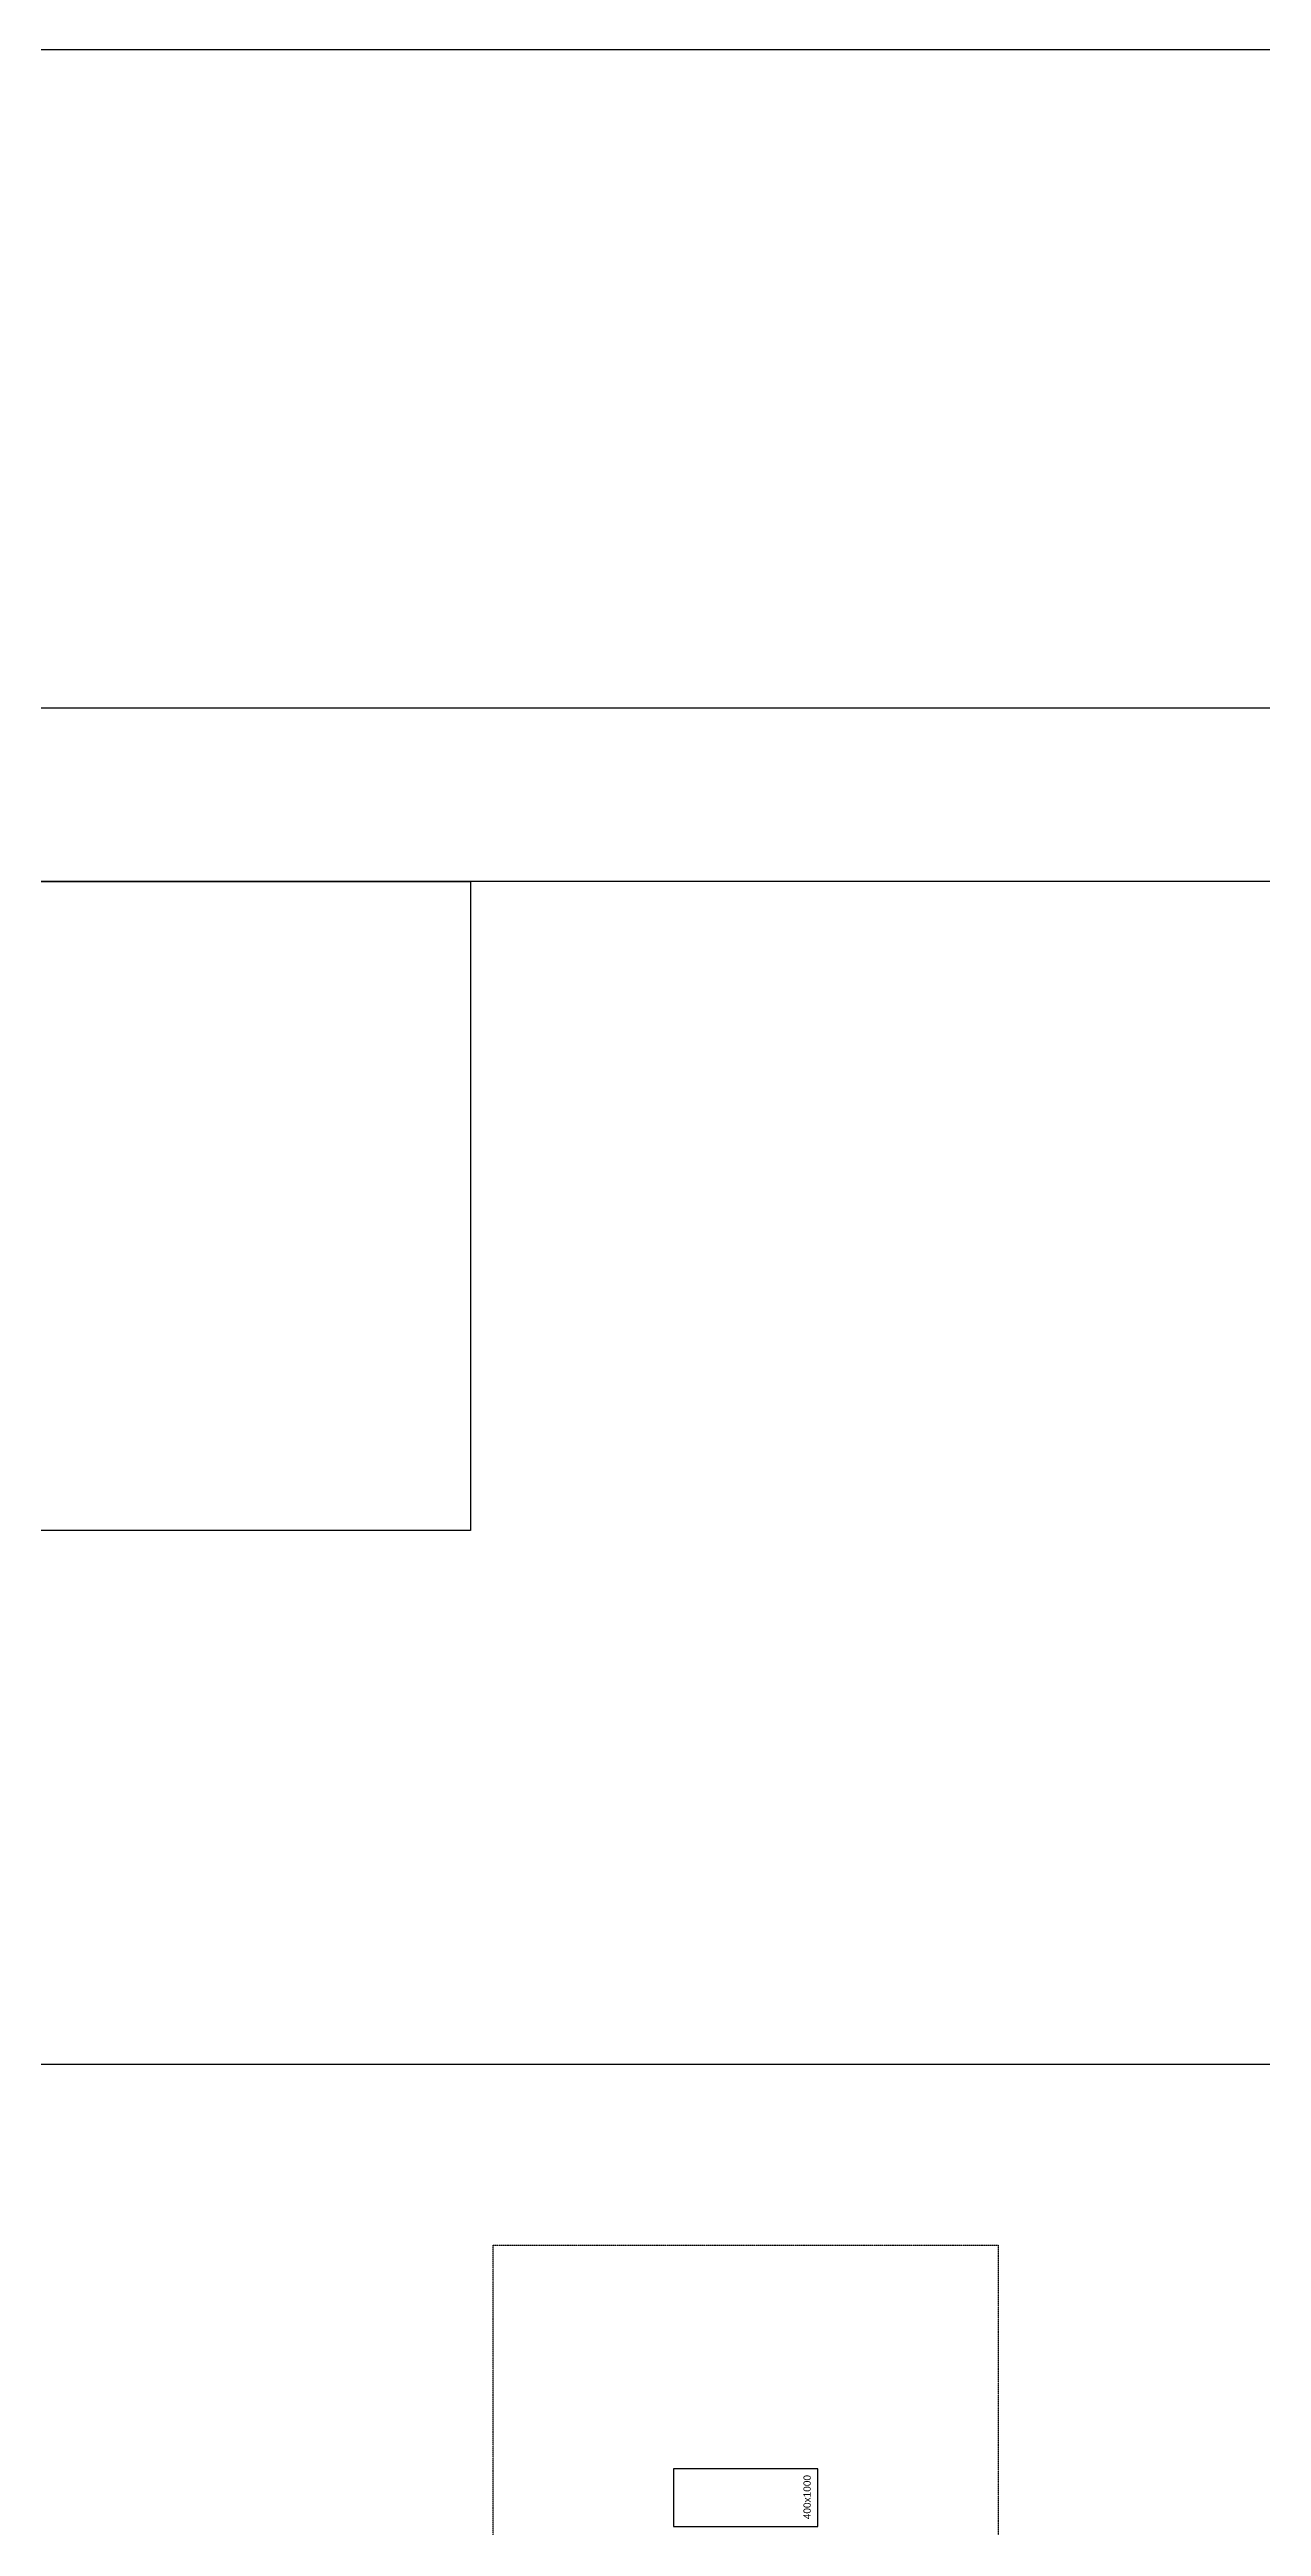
# Model space of a CAD drawing. Header units: millimetres. Extents: x 91591 to 1353697, y 75729 to 160586.
# Drawn here: x 1099954 to 1108354, y 143415 to 160586 of the extents above; entities that cross this region are included whole.
import ezdxf

# ---------------------------------------------------------------- set-up
doc = ezdxf.new("R2010")
doc.units = ezdxf.units.MM
doc.linetypes.add('HIDDEN', pattern=[0.375, 0.25, -0.125])
for name, color, linetype in [('-S_F', 7, 'Continuous'), ('8', 8, 'Continuous'), ('WALL-1', 2, 'Continuous'), ('XR-지하주차장$0$AA-COL', 2, 'Continuous')]:
    doc.layers.add(name, color=color, linetype=linetype)
doc.layers.add('DEFPOINT', color=142, linetype='Continuous', plot=False)
doc.styles.add('XR-지하주차장$0$Standard', font='arial.ttf')

# ---------------------------------------------------------------- blocks, each defined once
blk = doc.blocks.new('zw$9A02')
blk.add_lwpolyline([(0, -63642.85714285681), (0, 0), (90000.00000000012, 0), (90000.00000000012, -63642.85714285681)], close=True)
at = {"color": 4}
blk.add_lwpolyline([(3810.449194765185, -61579.40302305109), (85730.9760699867, -61579.40302305109), (85730.9760699867, -3425.293628775515), (3810.449194765185, -3425.293628775515)], close=True, dxfattribs=at)
at = {"layer": 'DEFPOINT', "color": 150}
blk.add_lwpolyline([(4710.449194765184, -56998.76328211511), (84830.9760699867, -56998.76328211511), (84830.9760699867, -4325.293628775514), (4710.449194765184, -4325.293628775514)], close=True, dxfattribs=at)
blk = doc.blocks.new('zw$D357')
at = {"layer": '-S_F', "linetype": 'HIDDEN', "lineweight": -3}
blk.add_lwpolyline([(-55659.62759541021, -376.65348206833), (-52159.62759541022, -376.65348206833), (-52159.62759541022, -3876.653482068331), (-55659.62759541021, -3876.653482068331)], close=True, dxfattribs=at)
blk.add_lwpolyline([(-70457.14838496898, 877.5785246770828), (0, 877.5785246770828), (0, -57058.71232119427), (-70457.14838496898, -57058.71232119427)], close=True)
at = {"layer": 'XR-지하주차장$0$AA-COL'}
blk.add_lwpolyline([(-53409.62759540626, -2326.764954982325), (-53409.62759540626, -1926.764954982325), (-54409.62759540625, -1926.764954982325), (-54409.62759540625, -2326.764954982325)], close=True, dxfattribs=at)
at = {"layer": 'Defpoints', "style": 'XR-지하주차장$0$Standard'}
blk.add_text('400x1000', height=50, rotation=90, dxfattribs=at).set_placement((-53459.62759540626, -2276.764954982326))

msp = doc.modelspace()

# ---------------------------------------------------------------- linework, layer by layer
at = {"layer": 'WALL-1', "color": 7, "linetype": 'Continuous'}
msp.add_lwpolyline([(1057871.390137359, 154819.3769292579), (1102871.750304313, 154819.3769292579), (1102871.750304313, 150319.6277183666), (1057871.390137359, 150319.6277183666)], close=True, dxfattribs=at)

# ---------------------------------------------------------------- block references
at = {"xscale": 1.333333333333333, "yscale": 1.333333333333333, "zscale": 1.333333333333333}
msp.add_blockref('zw$9A02', (1051590.791211006, 160586.4351009586), dxfattribs=at)
at = {"layer": '8'}
msp.add_blockref('zw$D357', (1158688.989296599, 145741.8172653321), dxfattribs=at)

doc.saveas('drawing.dxf')
